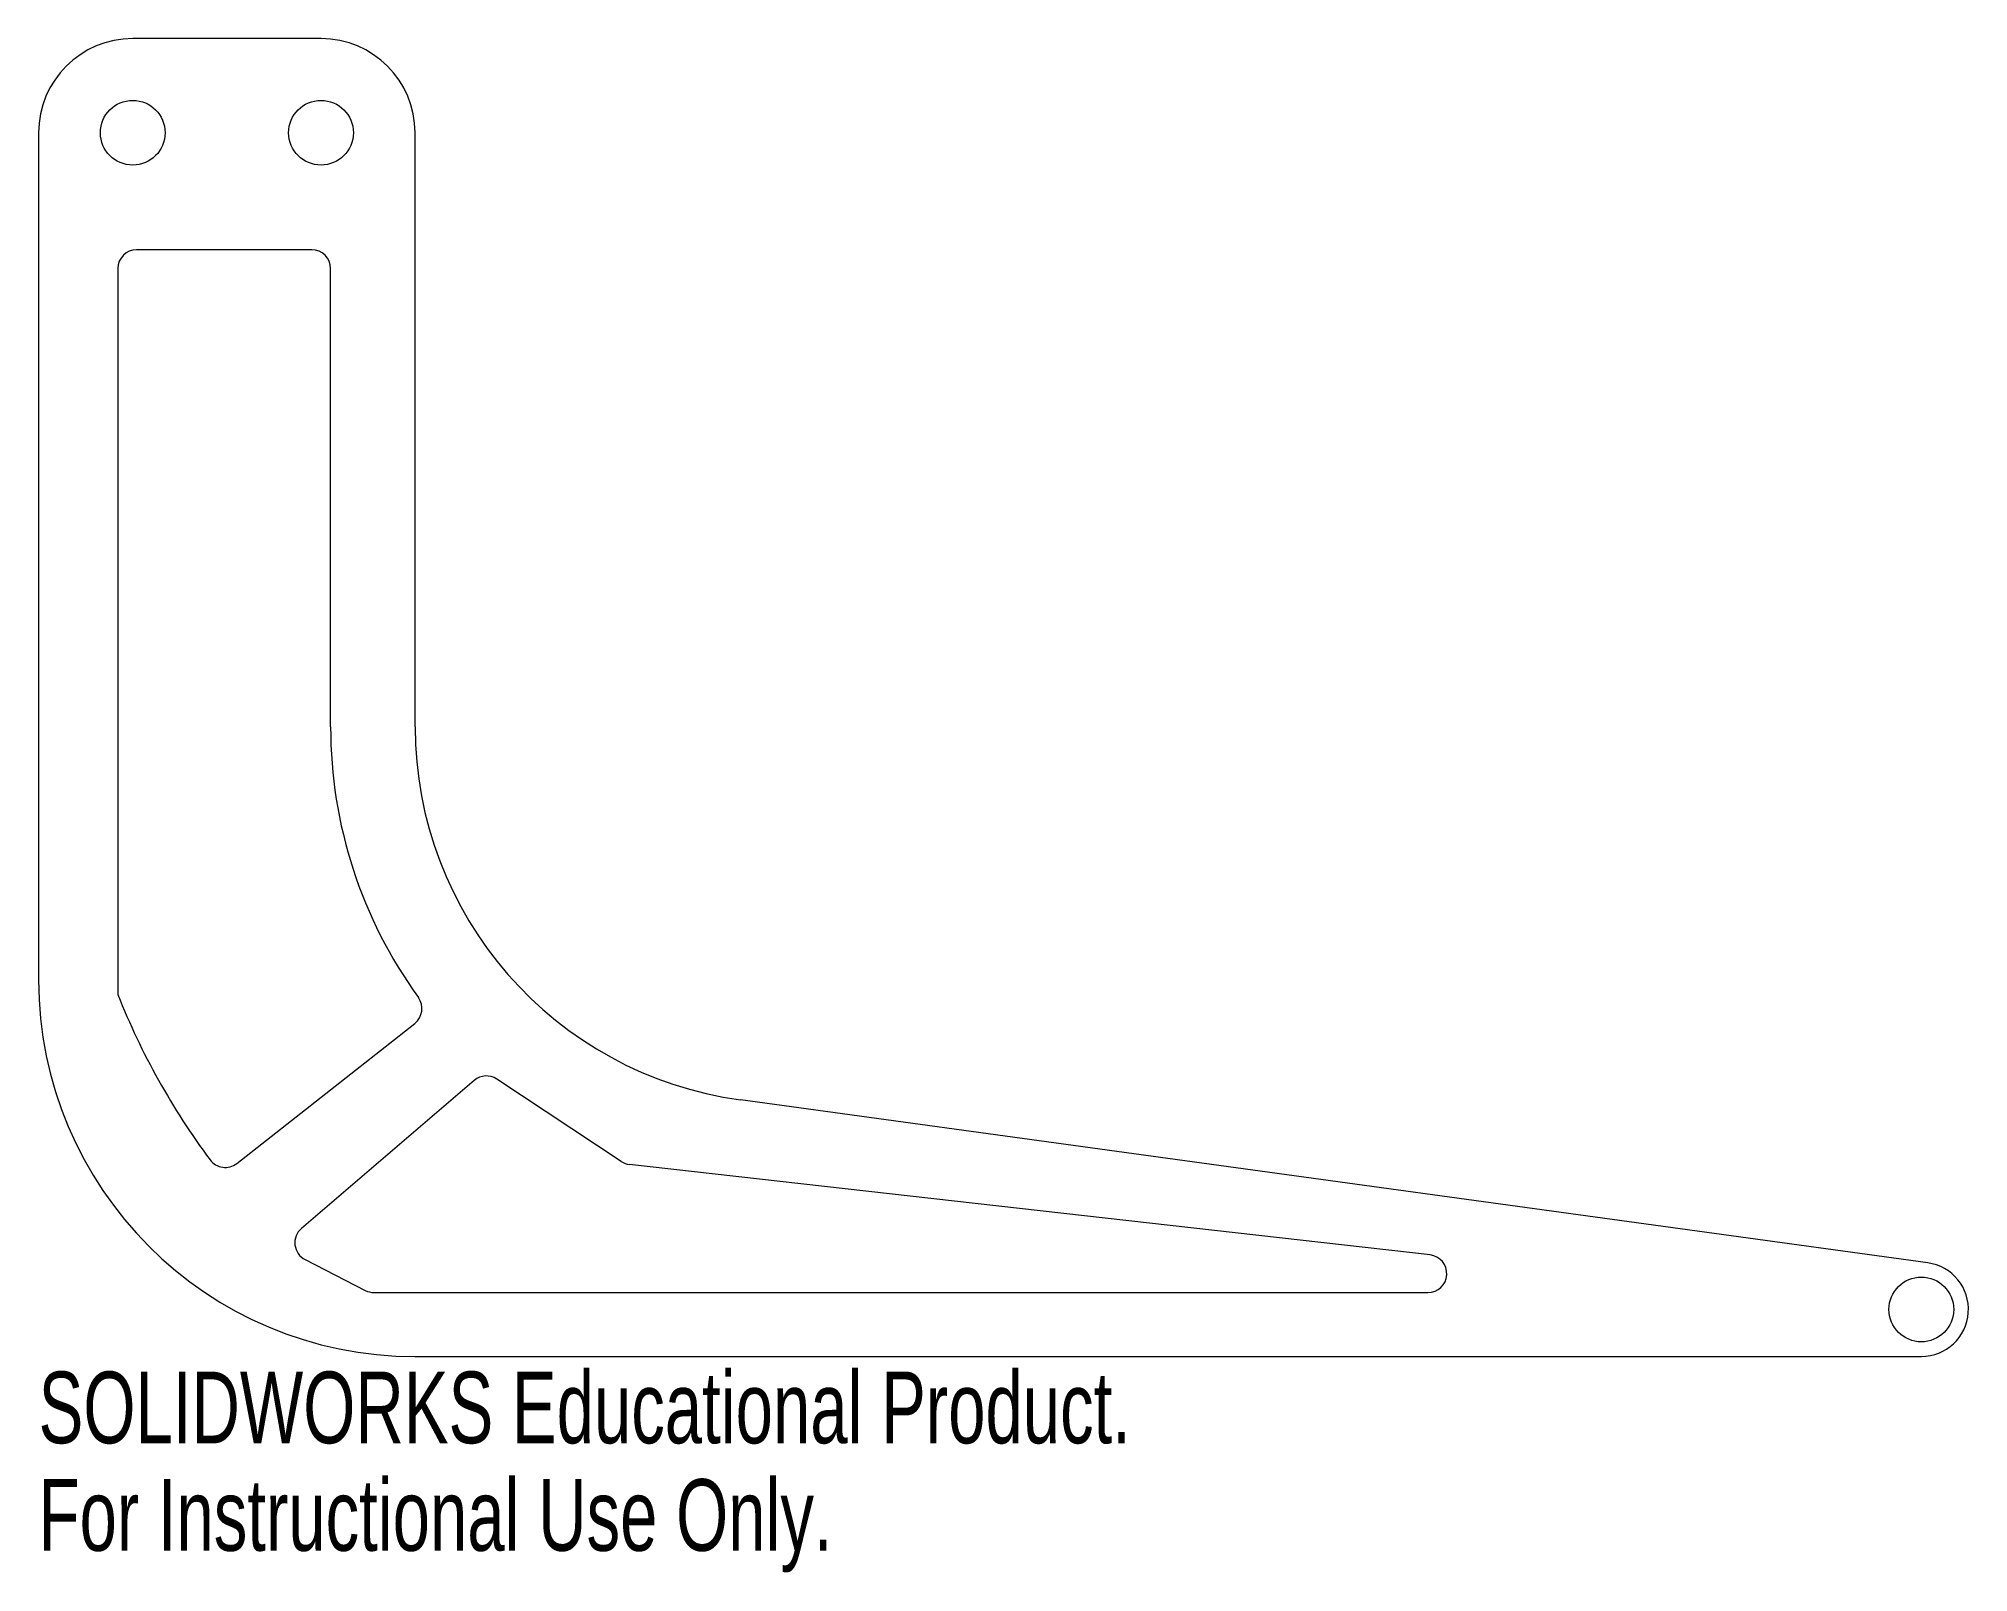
# Model space of a CAD drawing. Header units: inches. Extents: x 0 to 5.12, y -4.07 to 0.
import ezdxf

# ---------------------------------------------------------------- set-up
doc = ezdxf.new("R2010")
doc.units = ezdxf.units.IN
doc.header["$MEASUREMENT"] = 0
doc.styles.add('SLDTEXTSTYLE0', font='TXT', dxfattribs={"width": 0.7})

msp = doc.modelspace()

# ---------------------------------------------------------------- linework, layer by layer
at = {"color": 7, "linetype": 'Continuous', "lineweight": 15}
for p, q in [((0.75, 0), (0.25, 0)), ((0, -0.25), (0, -2.5)), ((1, -1.8278), (1, -0.25)), ((0.7255, -0.5607), (0.2604, -0.5607)), ((0.2104, -0.6107), (0.2104, -2.5386)), ((0.7755, -1.8278), (0.7755, -0.6107)), ((0.5264, -2.987), (0.999, -2.6152)), ((1.157, -2.7668), (0.698, -3.1601)), ((1.5473, -2.9817), (1.2171, -2.7631)), ((5.017, -3.2512), (1.8641, -2.8186)), ((3.6954, -3.2303), (1.5693, -2.9897)), ((0.7077, -3.2425), (0.8677, -3.3245)), ((0.8905, -3.33), (3.6898, -3.33)), ((1, -3.5), (5, -3.5))]:
    msp.add_line(p, q, dxfattribs=at)
for centre in [(0.25, -0.25), (0.75, -0.25), (5, -3.375)]:
    msp.add_circle(centre, 0.086, dxfattribs=at)
for centre, radius, start, end in [((0.25, -0.25), 0.25, 90, 180), ((0.75, -0.25), 0.25, 0, 90), ((0.2604, -0.6107), 0.05, 90, 180), ((0.7255, -0.6107), 0.05, 0, 90), ((2, -1.8278), 1.2245, 180, 215.9413), ((2, -1.8278), 1, 180, 262.1874), ((1, -2.5), 1, 180, 270), ((2, -1.8278), 1.9256, 201.6625, 216.662), ((0.9681, -2.5759), 0.05, 308.1896, 35.9413), ((1.1895, -2.8048), 0.05, 56.492, 130.5885), ((0.4955, -2.9477), 0.05, 216.662, 308.1896), ((1.5749, -2.9401), 0.05, 236.492, 263.5454), ((0.7305, -3.198), 0.05, 130.5885, 242.8854), ((3.6898, -3.28), 0.05, 270, 83.5454), ((5, -3.375), 0.125, 270, 82.1874), ((0.8905, -3.28), 0.05, 242.8854, 270)]:
    msp.add_arc(centre, radius, start, end, dxfattribs=at)

# ---------------------------------------------------------------- texts
at = {"color": 7, "linetype": 'Continuous', "char_height": 0.1903, "attachment_point": 1, "style": 'SLDTEXTSTYLE0'}
for s, insert in [('SOLIDWORKS Educational Product.', (0, -3.5401)), ('For Instructional Use Only.', (0, -3.8256))]:
    msp.add_mtext(s, dxfattribs=dict(at, insert=insert))

doc.saveas('drawing.dxf')
